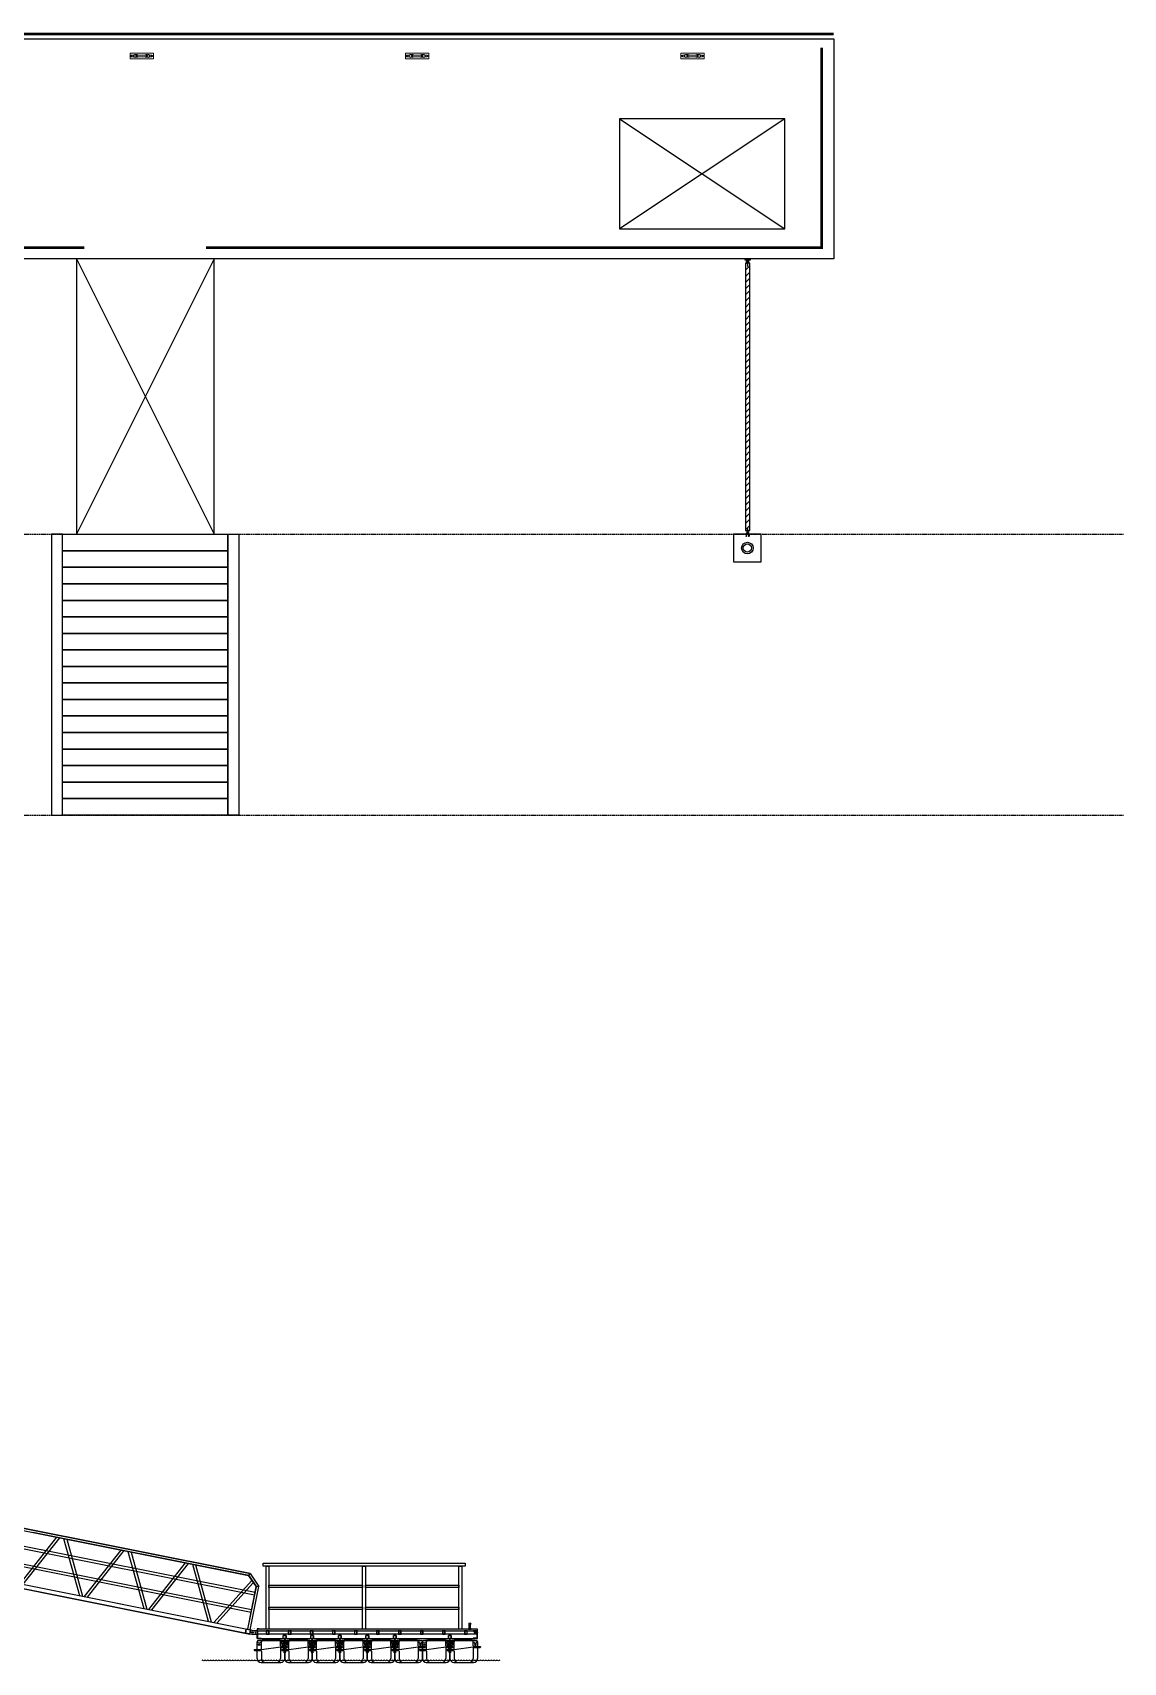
# Model space of a CAD drawing. Header units: inches. Extents: x -105615 to 68458, y 10345 to 58729.
# Drawn here: x 48655 to 68458, y 29127 to 58729 of the extents above; entities that cross this region are included whole.
import ezdxf

# ---------------------------------------------------------------- set-up
doc = ezdxf.new("R2010")
doc.units = ezdxf.units.IN
doc.header["$LTSCALE"] = 1000
doc.header["$MEASUREMENT"] = 0
for name, pattern in [('BLTA11-LD-L-4001_Plot Plan for Seawater Intake System_20140729$0$key plan$0${ Wide Dash }', [12, 4, -2, 4, -2]), ('DASH', [0.35, 0.25, -0.1]), ('DOTE', [2.4200000000000004, 2, -0.2, 0.02, -0.2])]:
    doc.linetypes.add(name, pattern=pattern)
doc.layers.add('00标注文字', color=2, linetype='Continuous', lineweight=15)
doc.layers.add('伯利恒浮筒', color=5, linetype='Continuous', lineweight=5)
for name, color, linetype in [('DOTE', 1, 'Continuous'), ('PUB_DIM', 3, 'Continuous'), ('W-bridge approach引桥', 4, 'Continuous'), ('W-FLOAT_BOWL浮筒', 5, 'Continuous'), ('W-PLASTIC_RAILINGS塑木栏杆', 6, 'Continuous'), ('W-STEEL_FRAME钢架', 3, 'Continuous'), ('W-STEEL_KEEL钢龙骨', 5, 'Continuous'), ('W-WOOD_FLOOR木地板', 30, 'Continuous'), ('W-WOOD_STUD木龙骨', 25, 'Continuous'), ('变形缝', 4, 'Continuous'), ('塑木板', 32, 'Continuous'), ('尺寸', 6, 'Continuous'), ('短销钉', 253, 'Continuous'), ('粗线', 6, 'Continuous'), ('螺栓', 146, 'Continuous'), ('龙骨', 10, 'Continuous')]:
    doc.layers.add(name, color=color, linetype=linetype)

# ---------------------------------------------------------------- blocks, each defined once
blk = doc.blocks.new('游艇码头系船柱')
at = {"layer": '00标注文字', "color": 2}
for p, q in [((0.04000000000030468, 0.1000000000003638), (0.04500000000030013, 0.1000000000003638)), ((0.04000000000030468, 0.0500000000001819), (0.04500000000007276, 0.0500000000001819)), ((0.04500000000030013, 0.1000000000003638), (0.04500000000007276, 0.0500000000001819)), ((0.04500000000030013, 0.09499999999979991), (0.09566153243781628, 0.09499999999979991)), ((0.04500000000030013, 0.05500000000029104), (0.09566153243792996, 0.05499999999983629)), ((0.1496674653203627, 0.1100000000001273), (0.1900000000002819, 0.1100000000001273)), ((0.1496674653201353, 0.03999999999996362), (0.1900000000002819, 0.03999999999996362)), ((0.429865455100753, 0.09499999999934516), (0.1801345448998291, 0.09499999999979991)), ((0.4298654551008667, 0.05499999999983629), (0.1801345448997154, 0.05499999999983629)), ((0.4603325346802194, 0.1099999999996726), (0.4200000000001864, 0.1100000000001273)), ((0.4603325346803331, 0.03999999999996362), (0.4200000000001864, 0.03999999999996362)), ((0.5650000000001683, 0.09499999999979991), (0.5143384675626521, 0.09499999999979991)), ((0.5650000000003956, 0.05499999999983629), (0.5143384675625384, 0.05499999999983629)), ((0.5700000000002774, 0.09999999999990905), (0.5650000000002819, 0.1000000000003638)), ((0.5650000000002819, 0.1000000000003638), (0.5650000000001683, 0.0500000000001819)), ((0.5700000000002774, 0.04999999999972715), (0.5650000000001683, 0.0500000000001819))]:
    blk.add_line(p, q, dxfattribs=at)
blk.add_lwpolyline([(1.13686837721616e-13, 0.1500000000000909), (0.610000000000241, 0.1499999999996362), (0.610000000000241, -4.547473508864641e-13), (0, 0)], close=True, dxfattribs=at)
for centre in [(0.1303025485891567, 0.07500000000027285), (0.4796974514114254, 0.07500000000027285)]:
    blk.add_circle(centre, 0.04, dxfattribs=at)
at = {"layer": '00标注文字', "color": 8}
for centre in [(0.1303025485891567, 0.07500000000027285), (0.4796974514114254, 0.07500000000027285)]:
    blk.add_circle(centre, 0.035, dxfattribs=at)
at = {"layer": '00标注文字', "color": 2}
for centre, radius, start, end in [((0.04562500000031378, 0.0749999999998181), 0.025625, 102.68038349172, 257.3196165086911), ((0.1514117316669399, 0.07500000000027285), 0.035, 325.1500954213738, 34.84990457941388), ((0.1899999999999409, 0.07500000000027285), 0.035, 34.84990457941388, 89.99999999963524), ((0.1899999999999409, 0.07500000000027285), 0.035, 269.9999999996352, 325.1500954213738), ((0.4200000000005275, 0.0749999999998181), 0.035, 89.99999999963524, 145.1500954213738), ((0.4200000000005275, 0.0749999999998181), 0.035, 214.8499045794139, 269.9999999996352), ((0.4585882683336422, 0.0749999999998181), 0.035, 145.1500954161661, 214.8499045827858), ((0.5643750000002683, 0.0749999999998181), 0.025625, 282.68038349172, 77.31961650869113)]:
    blk.add_arc(centre, radius, start, end, dxfattribs=at)
blk = doc.blocks.new('*U229')
at = {"layer": '00标注文字', "xscale": -693.1336901761795, "yscale": 693.1336901761795, "zscale": 693.1336901761795}
blk.add_blockref('游艇码头系船柱', (211.405775503823, -51.98502676308999), dxfattribs=at)
blk = doc.blocks.new('*U230')
at = {"color": 0, "linetype": 'ByBlock', "lineweight": -2, "transparency": 16777216}
for p in [(0, 0), (5000, 0), (10000, 0), (15000, 0), (20000, 0)]:
    blk.add_blockref('*U229', p, dxfattribs=at)
blk = doc.blocks.new('*U231')
blk.add_lwpolyline([(-1500, 150), (1500, 150), (1500, -150), (-1500, -150)], close=True)
blk = doc.blocks.new('*U232')
at = {"color": 0, "linetype": 'ByBlock', "lineweight": -2, "transparency": 16777216}
for p in [(0, 0), (-1.83697019872103e-14, -300), (-3.673940397442059e-14, -600), (-5.510910596163089e-14, -900), (-7.347880794884119e-14, -1200), (-9.184850993605149e-14, -1500), (-1.102182119232618e-13, -1800), (-1.285879139104721e-13, -2100), (-1.469576158976824e-13, -2400), (-1.653273178848927e-13, -2700), (-1.83697019872103e-13, -3000), (-2.020667218593133e-13, -3300), (-2.204364238465236e-13, -3600), (-2.388061258337339e-13, -3900), (-2.571758278209442e-13, -4200), (-2.755455298081545e-13, -4500), (-2.939152317953648e-13, -4800)]:
    blk.add_blockref('*U231', p, dxfattribs=at)
blk = doc.blocks.new('*U133')
at = {"color": 5}
for p, q in [((2.5, -13.40648610023889), (-2.5, -14.19834003102915)), ((2.5, -13.40648610023889), (-2.5, -14.19834003102915)), ((2.5, -15.40648610023889), (-2.5, -16.19834003102915)), ((2.5, -15.40648610023889), (-2.5, -16.19834003102915)), ((2.5, -17.40648610023889), (-2.5, -18.19834003102915)), ((2.5, -17.40648610023889), (-2.5, -18.19834003102915)), ((2.5, -19.40648610023889), (-2.5, -20.19834003102915)), ((2.5, -19.40648610023889), (-2.5, -20.19834003102915)), ((2.5, -19.40648610023889), (-2.5, -20.19834003102915)), ((2.5, -19.40648610023889), (-2.5, -20.19834003102915)), ((2.5, -21.40648610023889), (-2.5, -22.19834003102915)), ((2.5, -21.40648610023889), (-2.5, -22.19834003102915)), ((2.5, -21.40648610023889), (-2.5, -22.19834003102915)), ((2.5, -21.40648610023889), (-2.5, -22.19834003102915)), ((2.5, -23.40648610023889), (-2.5, -24.19834003102915)), ((2.5, -23.40648610023889), (-2.5, -24.19834003102915)), ((2.5, -25.40648610023889), (-2.5, -26.19834003102915)), ((2.5, -25.40648610023889), (-2.5, -26.19834003102915)), ((2.5, -27.40648610023889), (-2.5, -28.19834003102915)), ((2.5, -27.40648610023889), (-2.5, -28.19834003102915)), ((2.5, -29.40648610023889), (-2.5, -30.19834003102915)), ((2.5, -29.40648610023889), (-2.5, -30.19834003102915)), ((2.5, -29.40648610023889), (-2.5, -30.19834003102915)), ((2.5, -29.40648610023889), (-2.5, -30.19834003102915)), ((2.5, -31.40648610023889), (-2.5, -32.19834003102915)), ((2.5, -31.40648610023889), (-2.5, -32.19834003102915)), ((2.5, -31.40648610023889), (-2.5, -32.19834003102915)), ((2.5, -31.40648610023889), (-2.5, -32.19834003102915)), ((2.5, -33.40648610023889), (-2.5, -34.19834003102915)), ((2.5, -33.40648610023889), (-2.5, -34.19834003102915)), ((2.5, -35.40648610023889), (-2.5, -36.19834003102915)), ((2.5, -35.40648610023889), (-2.5, -36.19834003102915)), ((2.5, -37.40648610023889), (-2.5, -38.19834003102915)), ((2.5, -37.40648610023889), (-2.5, -38.19834003102915)), ((2.5, -39.40648610023889), (-2.5, -40.19834003102915)), ((2.5, -39.40648610023889), (-2.5, -40.19834003102915)), ((2.5, -39.40648610023889), (-2.5, -40.19834003102915)), ((2.5, -39.40648610023889), (-2.5, -40.19834003102915)), ((2.5, -41.40648610023889), (-2.5, -42.19834003102915)), ((2.5, -41.40648610023889), (-2.5, -42.19834003102915)), ((2.5, -41.40648610023889), (-2.5, -42.19834003102915)), ((2.5, -41.40648610023889), (-2.5, -42.19834003102915)), ((2.5, -43.40648610023889), (-2.5, -44.19834003102915)), ((2.5, -43.40648610023889), (-2.5, -44.19834003102915)), ((2.5, -46.40648610023889), (-2.5, -47.19834003102915)), ((2.5, -46.40648610023889), (-2.5, -47.19834003102915)), ((2.5, -48.40648610023889), (-2.5, -49.19834003102915)), ((2.5, -48.40648610023889), (-2.5, -49.19834003102915)), ((2.5, -48.40648610023889), (-2.5, -49.19834003102915)), ((2.5, -48.40648610023889), (-2.5, -49.19834003102915)), ((2.5, -50.40648610023889), (-2.5, -51.19834003102915)), ((2.5, -50.40648610023889), (-2.5, -51.19834003102915)), ((2.5, -50.40648610023889), (-2.5, -51.19834003102915)), ((2.5, -50.40648610023889), (-2.5, -51.19834003102915)), ((2.5, -52.40648610023889), (-2.5, -53.19834003102915)), ((2.5, -52.40648610023889), (-2.5, -53.19834003102915)), ((2.5, -52.40648610023889), (-2.5, -53.19834003102915)), ((2.034598002312919, -54.48574299951197), (-1.881237393563595, -55.10589692962246)), ((-1.850000000000023, -52.51903875408425), (-1.850000000000023, -1)), ((-1.850000000000023, -1), (1.849999999999966, -1)), ((0, -60), (-1.850000000000023, -52.51903875408425)), ((1.519849432661658, -56.56726413516137), (-1.405288701777636, -57.03052056113341)), ((1.005100863010398, -58.64878527081078), (-0.9293400099916198, -58.95514419264435)), ((1.849999999999966, -52.51903875408463), (0, -60)), ((1.849999999999966, -1), (1.849999999999966, -52.51903875408463))]:
    blk.add_line(p, q, dxfattribs=at)
blk.add_lwpolyline([(-3.25, 0), (-2.25, -1), (2.25, -1), (3.25, 0)], close=True, dxfattribs=at)
blk = doc.blocks.new('A$C0837b8cf')
at = {"layer": 'W-STEEL_FRAME钢架'}
blk.add_lwpolyline([(-17.10148981257225, 0), (-17.10148981257225, 140), (58, 140), (58, 137.4599999999773, -0.414213562373095), (53.75, 133.2099999999773), (-3.021413591050077, 130.2874422636814, 0.3241010072790881), (-8.342101150366943, 121.6726057220512), (-8.342101150366943, 18.32739427796332, 0.290227759964386), (-2.124744849512354, 9.704706267555594), (53.75, 6.790000000037253, -0.414213562373095), (58, 2.540000000037253), (58, 0)], format="xyb", close=True, dxfattribs=at)
blk = doc.blocks.new('*U233')
at = {"layer": '龙骨'}
for points in [[(-25, -30), (25, -30), (25, 30), (-25, 30)], [(-20, -25), (20, -25), (20, 25), (-20, 25)]]:
    blk.add_lwpolyline(points, close=True, dxfattribs=at)
blk = doc.blocks.new('*U234')
at = {"layer": '变形缝', "color": 0, "linetype": 'ByBlock', "lineweight": -2, "transparency": 16777216}
for p in [(0, 0), (400, 0), (800, 0), (1200, 0), (1600, 0), (2000, 0), (2400, 0), (2800, 0), (3200, 0), (3600, 0)]:
    blk.add_blockref('*U233', p, dxfattribs=at)
blk = doc.blocks.new('blhft')
at = {"layer": 'W-FLOAT_BOWL浮筒'}
for p, q in [((-250, 234.5), (-250, 375)), ((-230, 395), (230, 395)), ((-208.5, 397), (208.1999999999534, 397)), ((-208.5, 397), (-208.5, 395)), ((-174.2640687120147, 244.5), (-174.2640687120147, 375)), ((174.2640687118983, 298.5), (174.2640687118983, 375)), ((208.1999999999534, 397), (208.1999999999534, 395)), ((250, 375), (250, 288.5)), ((-302.0369826901006, 225.5), (-174.2640687120147, 225.5)), ((-298.0369826901006, 234.5), (-184.2640687120147, 234.5)), ((-298.0369826901006, 216.5), (-184.2640687120147, 216.5)), ((-250, 70), (-250, 216.5)), ((-180, 0), (180, 0)), ((174.2640687118983, 279.5), (-174.2640687120147, 225.5)), ((-174.2640687120147, 206.5), (-174.2640687120147, 70)), ((174.2640687118983, 279.5), (302.0747355405474, 279.5)), ((174.2640687118983, 260.5), (174.2640687118983, 70)), ((184.2640687118983, 288.5), (298.0747355405474, 288.5)), ((184.2640687118983, 270.5), (298.0747355405474, 270.5)), ((250, 270.5), (250, 70))]:
    blk.add_line(p, q, dxfattribs=at)
at = {"layer": 'W-FLOAT_BOWL浮筒', "ltscale": 0.5}
for p, q in [((-302.0369826901006, 230.5), (-302.0369826901006, 220.5)), ((302.0747355405474, 284.5), (302.0747355405474, 274.5))]:
    blk.add_line(p, q, dxfattribs=at)
at = {"layer": 'W-FLOAT_BOWL浮筒'}
for centre, radius, start, end in [((-230, 375), 20, 90, 180), ((-0.1500000000232831, -1768.484999999986), 2175.485005171261, 84.50425978993003, 95.49574021006995), ((-154.2640687120147, 375), 20, 90, 180), ((154.2640687118983, 375), 20, 0, 90), ((184.2640687118983, 298.5), 10, 180, 270), ((230, 375), 20, 0, 90), ((-298.0369826901006, 220.5), 4, 180, 270), ((-180, 70), 70, 180, 270), ((-184.2640687120147, 244.5), 10, 270, 0), ((-184.2640687120147, 206.5), 10, 0, 90), ((-104.2640687120147, 70), 70, 180, 270), ((104.2640687118983, 70), 70, 270, 0), ((184.2640687118983, 260.5), 10, 90, 180), ((180, 70), 70, 270, 0), ((298.0747355405474, 274.5), 4, 270, 0)]:
    blk.add_arc(centre, radius, start, end, dxfattribs=at)
at = {"layer": 'W-FLOAT_BOWL浮筒', "ltscale": 0.5}
for centre, start, end in [((-298.0369826901006, 230.5), 90, 180), ((298.0747355405474, 284.5), 0, 90)]:
    blk.add_arc(centre, 4, start, end, dxfattribs=at)
at = {"layer": 'W-FLOAT_BOWL浮筒', "extrusion": (0, 0, -1)}
blk.add_ellipse((-212.1320343554253, 375.0000000000146), major_axis=(-30.37504769582881, 1.159501235391824e-12), ratio=0.9218092521331712, start_param=3.141592653589793, end_param=6.283185307179586, dxfattribs=at)
at = {"layer": 'W-FLOAT_BOWL浮筒'}
blk.add_ellipse((-212.1320343560074, 320.5), major_axis=(-16, 2.98329317162055e-15), ratio=0.75, dxfattribs=at)
blk.add_ellipse((211.8917544153519, 375.3981443897064), major_axis=(30.37499413499397, 0.05704229095236234), ratio=0.9218092521331709, start_param=3.141592653589793, end_param=6.283185307179586, dxfattribs=at)
at = {"layer": 'W-FLOAT_BOWL浮筒', "extrusion": (0, 0, -1)}
blk.add_ellipse((212.1320343558909, 320.5), major_axis=(16, -1.192181603916775e-14), ratio=0.75, dxfattribs=at)
blk = doc.blocks.new('dxd')
at = {"layer": '短销钉', "lineweight": 13}
for p, q in [((-85.69118730124319, 227.0684448128377), (-55.80881269875681, 200.1630985649754)), ((-79, 244.5), (79, 244.5)), ((-77.5, 244.5), (-77.5, 246.5)), ((-77.5, 246.5), (77.5, 246.5)), ((-52.5, 180.0623058987476), (-52.5, 192.7315433778131)), ((-48.79320391049259, 152.8661777056332), (-27.70679608950741, 135.7907413347566)), ((-42.50769273223705, 197.1839259753106), (42.49230726776295, 197.1839259753106)), ((-29, 38.87411967464868), (-29, 45)), ((-26, 48), (-24, 48)), ((-24, 30), (-24, 128.0192817201823)), ((-24, 30), (24, 30)), ((-24, 30), (-18.40194193241769, 2.009709662153909)), ((-19.20000000001164, 132.789037047165), (19.20000000001164, 132.789037047165)), ((-15.95049024320906, 0), (15.95049024320906, 0)), ((-6, 39), (-6, 44.32455532033782)), ((6, 39), (6, 44.32455532033782)), ((24, 30), (18.40194193244679, 2.009709662153909)), ((24, 30), (24, 128.0192817201823)), ((26, 48), (24, 48)), ((48.79320391049259, 152.8661777056332), (27.70679608950741, 135.7907413347566)), ((29, 38.87411967464868), (29, 45)), ((52.5, 180.0623058987476), (52.5, 192.7315433778131)), ((85.69118730124319, 227.0684448128377), (55.80881269875681, 200.1630985649754)), ((77.5, 244.5), (77.5, 246.5))]:
    blk.add_line(p, q, dxfattribs=at)
at = {"layer": '短销钉', "lineweight": 13, "ltscale": 0.1}
for p, q in [((-18.40194193241769, 2.009709662153909), (-18, 0)), ((-18, 0), (-15.95049024320906, 0)), ((15.95049024320906, 0), (18, 0)), ((18.40194193244679, 2.009709662153909), (18, 0))]:
    blk.add_line(p, q, dxfattribs=at)
at = {"layer": '短销钉', "lineweight": 13}
for centre, radius, start, end in [((-79, 234.5), 10, 90, 228.0009156405508), ((0, -1254.06249999845), 1502.56249999845, 87.04345468654192, 92.95654531345808), ((-43.5, 170), 13.49999999999955, 126.5657369318358, 231.0000000002546), ((-62.5, 192.7315433778131), 10, 0, 48.00091564055078), ((-42.5, 160.6376373202074), 10, 184.1478824734012, 231.0000000002546), ((-34.48837609545444, 185.5997806980449), 31.42076009486325, 236.1380561512875, 303.5569220443629), ((-34.52363483404042, 154.4883161433463), 31.37204003537892, 56.41657969937791, 122.8530887181568), ((-26, 45), 3, 90, 180), ((-34, 128.0192817201823), 10, 0, 51.00000000025459), ((-15.95049024320906, 2.5), 2.5, 191.3099324743677, 270), ((-25.49996233111597, 170), 13.49999999999955, 308.3696395362614, 51.90106289520276), ((-3, 44.32455532033782), 3, 115.3769335256795, 180), ((0, 38), 10, 64.62306647432047, 115.3769335256795), ((3, 44.32455532033782), 3, 0, 64.62306647432047), ((25.49996233111597, 170), 13.49999999999955, 128.0989371047973, 231.6303604637386), ((15.95049024320906, 2.5), 2.5, 270, 348.6900675256323), ((34.4883880604757, 185.5952856474905), 31.41702091548712, 236.4385283679592, 303.8664934392513), ((34.51582523426623, 154.5183921643038), 31.34266601666032, 57.12871926062825, 123.6019393643737), ((34, 128.0192817201823), 10, 128.9999999997454, 180), ((26, 45), 3, 0, 90), ((42.5, 160.6376373202074), 10, 308.9999999997454, 355.8521175265988), ((43.5, 170), 13.49999999999955, 308.9999999997454, 53.43426306816423), ((62.5, 192.7315433778131), 10, 131.9990843594492, 180), ((79, 234.5), 10, 311.9990843594492, 90)]:
    blk.add_arc(centre, radius, start, end, dxfattribs=at)
for centre, major_axis, ratio, start_param, end_param in [((-23, 38.87411967464868), (1.677748740859258e-13, -9), 0.6666666666666728, 4.71238898038469, 6.115737227959887), ((0, 39), (1.732856390789222e-13, 9), 0.6666666666666603, 1.570796326794897, 4.71238898038469)]:
    blk.add_ellipse(centre, major_axis=major_axis, ratio=ratio, start_param=start_param, end_param=end_param, dxfattribs=at)
at = {"layer": '短销钉', "lineweight": 13, "extrusion": (0, 0, -1)}
blk.add_ellipse((23, 38.87411967464868), major_axis=(-1.73285639078919e-13, -9), ratio=0.6666666666666728, start_param=4.71238898038469, end_param=6.115737227959805, dxfattribs=at)
blk = doc.blocks.new('短销固定件正视面')
at = {"layer": '塑木板', "color": 156}
blk.add_lwpolyline([(2149439.269028792, 351498.7318098359), (2149442.269028792, 351498.7318098359), (2149489.269028792, 351498.7318098359), (2149489.269028792, 351451.7318098359), (2149489.269028792, 351448.7318098359), (2149439.269028792, 351448.7318098359)], close=True, dxfattribs=at)
at = {"layer": '塑木板', "color": 5}
blk.add_lwpolyline([(2149489.269028792, 351448.7318098359), (2149489.269028792, 351498.7318098359), (2149439.269028792, 351498.7318098359)], dxfattribs=at)
at = {"layer": '螺栓', "color": 156}
blk.add_lwpolyline([(2149458.269028792, 351448.7318098359), (2149458.269028792, 351181.7318113856), (2149470.269028792, 351181.7318113856), (2149470.269028792, 351448.7318098359)], dxfattribs=at)
for points in [[(2149453.769028792, 351196.7318113856), (2149474.769028792, 351196.7318113856), (2149474.769028792, 351186.7318113856), (2149453.769028792, 351186.7318113856)], [(2149455.269028792, 351198.7318113856), (2149473.269028792, 351198.7318113856), (2149473.269028792, 351196.7318113856), (2149455.269028792, 351196.7318113856)], [(2149458.769028792, 351196.7318113856), (2149469.769028792, 351196.7318113856), (2149469.769028792, 351186.7318113856), (2149458.769028792, 351186.7318113856)]]:
    blk.add_lwpolyline(points, close=True, dxfattribs=at)
blk = doc.blocks.new('A$C47c33f2f')
at = {"color": 4}
for p, q in [((0, 0), (46, 0)), ((43.5, 2.5), (2.5, 2.5)), ((2.5, 2.5), (2.5, 2.5)), ((4.5, 18), (4.5, 4.5)), ((4.5, 18), (41.5, 18)), ((4.5, 4.5), (41.5, 4.5)), ((12.5, 26), (12.5, 88.00027785799466)), ((12.5, 26), (31.5, 26)), ((33.5, 25.61249499605037), (33.5, 88.00027785799466)), ((41.5, 16), (41.5, 4.5))]:
    blk.add_line(p, q, dxfattribs=at)
blk.add_circle((23, 104), 15, dxfattribs=at)
for centre, radius, start, end in [((2.5, 0), 2.5, 90, 180), ((2.5, 4.5), 2, 270, 0), ((12.5, 18), 8, 90, 180), ((-4.78418535599485, 87.55294662015513), 17.28997306651021, 1.482538591795955, 29.93066148833372), ((31.5, 16), 10, 0, 90), ((50.78418535506353, 87.55294662015513), 17.28997306651021, 150.0693385116663, 178.517461408204), ((43.5, 4.5), 2, 180, 270), ((43.5, 0), 2.5, 0, 90)]:
    blk.add_arc(centre, radius, start, end, dxfattribs=at)
at = {"layer": '尺寸'}
for p, q in [((0, 0), (0, 0)), ((0.5, 0), (0.5, 0)), ((43.5, 2.5), (43.5, 2.5)), ((45.5, 0), (45.5, 0))]:
    blk.add_line(p, q, dxfattribs=at)
blk = doc.blocks.new('连接')
at = {"layer": 'W-STEEL_KEEL钢龙骨'}
blk.add_lwpolyline([(503898.8147591269, 498604.4541098984), (503898.8147591269, 498534.4541098984), (503958.8147591269, 498534.4541098984), (503958.8147591269, 498604.4541098984)], dxfattribs=at)
blk.add_circle((503928.8147591269, 498604.4541098984), 5, dxfattribs=at)
blk.add_arc((503928.8147591269, 498604.4541098984), 30, 0, 180, dxfattribs=at)
blk = doc.blocks.new('ansjdhasd')
at = {"color": 4}
for p, q in [((84861.4125594965, 32813.69010917901), (85061.4125594965, 33013.69010917901)), ((84906.4125594965, 32795.05049887242), (85080.0521698031, 32968.69010917878)), ((85061.4125594965, 33013.69010917901), (89641.41255949627, 33013.69010917925)), ((89641.4125594965, 33013.69010917901), (85061.4125594965, 33013.69010917878)), ((85080.05216980333, 32968.69010917901), (85061.4125594965, 33013.69010917925)), ((89622.77294918991, 32968.69010917948), (85080.0521698031, 32968.69010917855)), ((89622.77294918968, 32968.69010917925), (89641.4125594965, 33013.69010917925)), ((89622.77294918968, 32968.69010917925), (89796.4125594965, 32795.05049887242)), ((89641.4125594965, 33013.69010917925), (89841.4125594965, 32813.69010917925)), ((84861.4125594965, 32013.69010917925), (84861.4125594965, 32813.69010917901)), ((84906.4125594965, 32795.05049887219), (84861.4125594965, 32813.69010917901)), ((84906.4125594965, 32013.69010917925), (84906.4125594965, 32795.05049887265)), ((89841.4125594965, 32813.69010917925), (89796.4125594965, 32795.05049887242)), ((89796.4125594965, 32013.69010917925), (89796.4125594965, 32795.05049887242)), ((89841.4125594965, 32013.69010917925), (89841.4125594965, 32813.69010917925))]:
    blk.add_line(p, q, dxfattribs=at)
at = {"color": 8, "linetype": 'BLTA11-LD-L-4001_Plot Plan for Seawater Intake System_20140729$0$key plan$0${ Wide Dash }'}
for p, q in [((84902.4125594965, 32796.70735312196), (85078.39531555356, 32972.69010917855)), ((89624.42980343921, 32972.69010917948), (85078.39531555402, 32972.69010917855)), ((89624.42184904127, 32972.67090556387), (89800.39335588113, 32796.69939872402)), ((84902.4125594965, 32013.69010917925), (84902.4125594965, 32796.70735312149)), ((89800.4125594965, 32013.69010917925), (89800.4125594965, 32796.70735312196))]:
    blk.add_line(p, q, dxfattribs=at)
at = {"color": 0}
for p, q in [((85474.32864200001, 32013.69010917925), (84971.60992482866, 32860.24786420435)), ((85532.48026162761, 32013.69010917948), (85008.09518606149, 32896.73312543717)), ((86066.84991828285, 32972.69010917855), (85579.94383205267, 32013.69010917925)), ((86122.92536652045, 32972.69010917855), (85636.01928029026, 32013.69010917925)), ((86197.51450603575, 32972.69010917855), (86684.4205922657, 32013.69010917925)), ((86253.58995427357, 32972.69010917855), (86740.49604050329, 32013.69010917925)), ((87258.31166709497, 32972.69010917855), (86771.40558086455, 32013.69010917925)), ((87314.3871153328, 32972.69010917855), (86827.48102910238, 32013.69010917925)), ((87388.9762548481, 32972.69010917855), (87875.88234107828, 32013.69010917925)), ((87445.05170308569, 32972.69010917855), (87931.95778931587, 32013.69010917925)), ((88449.77341590732, 32972.69010917855), (87962.86732967736, 32013.69010917925)), ((88505.84886414491, 32972.69010917855), (88018.94277791472, 32013.69010917925)), ((88580.43800366021, 32972.69010917855), (89067.34408989016, 32013.69010917925)), ((88636.51345189803, 32972.69010917855), (89123.41953812775, 32013.69010917925)), ((89170.34485736515, 32013.69010917948), (89694.72993293151, 32896.73312543717)), ((89228.49647699346, 32013.69010917925), (89731.21519416434, 32860.24786420435)), ((84907.23406027656, 32697.70135901368), (89796.4125594965, 32697.70135901368)), ((84907.23406027656, 32647.70135901368), (89796.4125594965, 32647.70135901368)), ((84906.4125594965, 32377.69010917901), (89796.4125594965, 32377.69010917901)), ((84906.4125594965, 32327.69010917901), (89796.4125594965, 32327.69010917901))]:
    blk.add_line(p, q, dxfattribs=at)
at = {"color": 3}
for p, q in [((84851.4125594965, 32013.69010917925), (89851.4125594965, 32013.69010917925)), ((84851.4125594965, 31933.69010917925), (84851.4125594965, 32013.69010917925)), ((89851.4125594965, 31933.69010917925), (89851.4125594965, 32013.69010917925)), ((89851.4125594965, 31933.69010917925), (89851.4125594965, 31984.69010917925)), ((84851.4125594965, 31933.69010917925), (89851.4125594965, 31933.69010917925))]:
    blk.add_line(p, q, dxfattribs=at)
at = {"color": 1}
blk.add_line((84851.4125594965, 32013.69010917925), (84851.4125594965, 32013.69010917925), dxfattribs=at)
at = {"color": 3, "lineweight": 5}
for p, q in [((84851.4125594965, 31933.69010917925), (84851.4125594965, 32013.69010917925)), ((84931.4125594965, 31933.69010917925), (84931.4125594965, 32013.69010917925)), ((89771.4125594965, 31933.69010917925), (89771.4125594965, 32013.69010917925)), ((89851.4125594965, 31933.69010917925), (89851.4125594965, 32013.69010917925)), ((89851.4125594965, 31953.69010917925), (89851.4125594965, 32013.69010917925))]:
    blk.add_line(p, q, dxfattribs=at)
blk.add_line((89841.41255936006, 31933.69010917925), (89781.41255936006, 31933.69010917925))
at = {"color": 3}
for points in [[(84851.4125594965, 32013.69010917925), (89851.4125594965, 32013.69010917925), (89851.4125594965, 31933.69010917925), (84851.4125594965, 31933.69010917925)], [(84851.4125594965, 32013.69010917925), (84931.4125594965, 32013.69010917925), (84931.4125594965, 31933.69010917925), (84851.4125594965, 31933.69010917925)], [(84855.4125594965, 32009.69010917925), (84927.4125594965, 32009.69010917925), (84927.4125594965, 31937.69010917925), (84855.4125594965, 31937.69010917925)], [(89771.4125594965, 32013.69010917925), (89851.4125594965, 32013.69010917925), (89851.4125594965, 31933.69010917925), (89771.4125594965, 31933.69010917925)], [(89775.4125594965, 32009.69010917925), (89847.4125594965, 32009.69010917925), (89847.4125594965, 31937.69010917925), (89775.4125594965, 31937.69010917925)]]:
    blk.add_lwpolyline(points, close=True, dxfattribs=at)
at = {"color": 3, "lineweight": 5}
for points in [[(84851.4125594965, 32013.69010917925), (84931.4125594965, 32013.69010917925), (84931.4125594965, 31933.69010917925), (84851.4125594965, 31933.69010917925)], [(84855.4125594965, 32009.69010917925), (84927.4125594965, 32009.69010917925), (84927.4125594965, 31937.69010917925), (84855.4125594965, 31937.69010917925)], [(89851.4125594965, 32013.69010917925), (89771.4125594965, 32013.69010917925), (89771.4125594965, 31933.69010917925), (89851.4125594965, 31933.69010917925)], [(89847.4125594965, 32009.69010917925), (89775.4125594965, 32009.69010917925), (89775.4125594965, 31937.69010917925), (89847.4125594965, 31937.69010917925)]]:
    blk.add_lwpolyline(points, close=True, dxfattribs=at)
blk = doc.blocks.new('M24_90')
at = {"layer": 'PUB_DIM'}
for p, q in [((-10.66666666666667, 11.33333333333333), (-14, 10)), ((-10.66666666666667, 11.33333333333333), (-7.333333333333333, 10)), ((-10.66666666666667, 11.33333333333333), (10.66666666666667, 11.33333333333333)), ((-7.333333333333333, 10), (0, 11.33333333333333)), ((-7.333333333333333, 10), (-7.333333333333333, 0)), ((0, 11.33333333333333), (7.333333333333333, 10)), ((10.66666666666667, 11.33333333333333), (7.333333333333333, 10)), ((7.333333333333333, 10), (7.333333333333333, 0)), ((10.66666666666667, 11.33333333333333), (14, 10)), ((-10.66666666662788, -73.9999999999994), (-13.99999999996121, -72.66666666666606)), ((-10.66666666662788, -73.9999999999994), (-7.333333333294545, -72.66666666666606)), ((-10.66666666662788, -73.9999999999994), (10.66666666670545, -73.9999999999994)), ((-7.333333333294545, -72.66666666666606), (-7.333333333294545, -57.9999999999994)), ((-7.333333333294545, -72.66666666666606), (3.87884e-11, -73.9999999999994)), ((3.87884e-11, -73.9999999999994), (7.333333333372122, -72.66666666666606)), ((7.333333333372122, -72.66666666666606), (7.333333333372122, -57.9999999999994)), ((10.66666666670545, -73.9999999999994), (7.333333333372122, -72.66666666666606)), ((10.66666666670545, -73.9999999999994), (14.00000000003879, -72.66666666666606))]:
    blk.add_line(p, q, dxfattribs=at)
for points in [[(-14, 10), (14, 10), (14, 0), (-14, 0)], [(-8, 0), (8, 0), (7.999999999999983, -77.33333333333334), (-8.000000000000016, -77.33333333333334)], [(-15.00000000000002, -52.00000000000001), (14.99999999999998, -52.00000000000001), (14.99999999999998, -54.66666666666667), (-15.00000000000002, -54.66666666666667)], [(-13.99999999996121, -72.66666666666606), (14.00000000003879, -72.66666666666606), (14.00000000003879, -57.9999999999994), (-13.99999999996121, -57.9999999999994)]]:
    blk.add_lwpolyline(points, close=True, dxfattribs=at)
blk = doc.blocks.new('ahjshdasda')
at = {"layer": 'PUB_DIM'}
for p, q in [((39726.09333970692, 54600.6139656602), (39726.09515041443, 54590.96352865115)), ((39727.49703963492, 54600.614229036), (39727.49885034244, 54590.96379202696)), ((39729.24828901904, 54600.61455762158), (39729.25009972629, 54590.96412061343)), ((39730.65198894705, 54600.61482099738), (39730.65379965457, 54590.96438398833))]:
    blk.add_line(p, q, dxfattribs=at)
for points in [[(39719.64044144377, 54601.74735705741), (39737.18669086043, 54601.74735705741), (39737.18669086043, 54600.3436571043), (39719.64044144377, 54600.3436571043)], [(39729.03097788757, 54598.85989187572), (39729.0345993029, 54579.55901785674), (39727.71863061986, 54579.55877094244), (39727.71500920483, 54598.85964496052)]]:
    blk.add_lwpolyline(points, close=True, dxfattribs=at)
at = {"layer": 'PUB_DIM', "xscale": 0.08773124708293675, "yscale": 0.08773124708293675, "zscale": 0.08773124708293675, "rotation": 90.01075038123389}
blk.add_blockref('M24_90', (39726.09449197512, 54594.47277847221), dxfattribs=at)
blk = doc.blocks.new('M16膨胀螺栓')
at = {"layer": 'PUB_DIM'}
for p, q in [((-12.125, 12), (-16, 10)), ((-12.125, 12), (-8.25, 10)), ((-12.125, 12), (12.125, 12)), ((-8.25, 10), (0, 12)), ((0, 12), (8.25, 10)), ((12.125, 12), (8.25, 10)), ((12.125, 12), (16, 10)), ((-8.250000000058208, -83.96974490780758), (-11.88020440959372, -102.7836112872455)), ((-11.88020440959372, -102.7836112872455), (-11.88020440959372, -112.0538142319992)), ((-11.88020440959372, -112.0538142319992), (11.88020440959372, -112.0538142319992)), ((-10, -112.0538142319992), (-10, -112.0538142319992)), ((0, -128.2100334081315), (-10, -123.2100334081315)), ((-5, -117.0538142319992), (5, -117.0538142319992)), ((-1.867418325506151, -106.9371962080468), (-3.783025975339115, -112.0538142319992)), ((-0.6899762712419033, -83.96974490780758), (-1.867418325506151, -106.9371962080468)), ((0, -128.2100334081315), (10, -123.2100334081315)), ((0.6899762712419033, -83.96974490780758), (1.867418325506151, -106.9371962080468)), ((1.867418325506151, -106.9371962080468), (3.783025975339115, -112.0538142319992)), ((8.249999999941792, -83.96974490780758), (11.88020440959372, -102.7836112872455)), ((10, -112.0538142319992), (10, -112.0538142319992)), ((11.88020440959372, -102.7836112872455), (11.88020440959372, -112.0538142319992))]:
    blk.add_line(p, q, dxfattribs=at)
for points in [[(-16, 10), (16, 10), (16, 0), (-16, 0)], [(-8.25, 21.93751933705153), (8.25, 21.93751933705153), (8.25, -73.06248066294847), (-8.25, -73.06248066294847)], [(-10, -18.21003340813149), (10, -18.21003340813149), (10, -123.2100334081315), (-10, -123.2100334081315)], [(-8.250000000058208, -78.99577851733102), (8.249999999941792, -78.99577851733102), (8.249999999941792, -83.96974490780758), (-8.250000000058208, -83.96974490780758)]]:
    blk.add_lwpolyline(points, close=True, dxfattribs=at)
for centre, start, end in [((-5, -112.0538142319992), 180, 270), ((5, -112.0538142319992), 270, 0)]:
    blk.add_arc(centre, 5, start, end, dxfattribs=at)
blk = doc.blocks.new('hjashdasda')
at = {"layer": 'DOTE', "linetype": 'DOTE', "ltscale": 0.005}
for p, q in [((37896.38279173523, 49659.28217185102), (37896.38279173523, 49654.59032890014)), ((37908.66516632773, 49659.72828645352), (37908.66516632773, 49654.58786851726))]:
    blk.add_line(p, q, dxfattribs=at)
at = {"layer": 'DOTE', "linetype": 'DOTE', "ltscale": 0.02}
for p, q in [((37906.92367076594, 49665.02314509451), (37896.78291436657, 49665.02314509451)), ((37902.52397903241, 49683.13831065688), (37902.52397903241, 49655.66018440761))]:
    blk.add_line(p, q, dxfattribs=at)
at = {"layer": 'PUB_DIM'}
for p, q in [((37895.59321051277, 49657.15807748586), (37895.59321051277, 49655.75437753275)), ((37897.17237295955, 49657.15807748586), (37897.17237295955, 49655.75437753275)), ((37900.24465437047, 49657.15807748586), (37900.2446543714, 49668.53239497822)), ((37904.80330369249, 49668.53239497822), (37900.2446543714, 49668.53239497822)), ((37901.64835432451, 49657.15807748586), (37901.64835432451, 49668.53239497822)), ((37903.39960373845, 49657.15807748586), (37903.39960373845, 49668.53239497822)), ((37904.80330369249, 49657.15807748586), (37904.80330369249, 49668.53239497822)), ((37907.87558510341, 49657.15807748586), (37907.87558510341, 49655.75437753275)), ((37909.45474755205, 49657.15807748586), (37909.45474755205, 49655.75437753275))]:
    blk.add_line(p, q, dxfattribs=at)
for points in [[(37911.29710374027, 49655.75437753275), (37893.75085432269, 49655.75437753275), (37893.75085432269, 49657.15807748586), (37911.29710374027, 49657.15807748586)], [(37901.86599467788, 49660.63658274058), (37901.86599467881, 49681.69208204001), (37903.18196338508, 49681.69208204001), (37903.18196338508, 49660.63658274058)]]:
    blk.add_lwpolyline(points, close=True, dxfattribs=at)
at = {"layer": 'PUB_DIM', "yscale": 0.08773124708293675, "zscale": 0.08773124708293675}
for name, p, xscale, rotation in [('M16膨胀螺栓', (37896.38279173523, 49657.15807748586), -0.08773124708293675, 359.9999999999325), ('M24_90', (37904.80330369249, 49665.02314509451), 0.08773124708293675, 270)]:
    blk.add_blockref(name, p, dxfattribs=dict(at, xscale=xscale, rotation=rotation))
at = {"layer": 'PUB_DIM', "xscale": 0.08773124708293675, "yscale": 0.08773124708293675, "zscale": 0.08773124708293675}
blk.add_blockref('M16膨胀螺栓', (37908.66516632773, 49657.15807748586), dxfattribs=at)

msp = doc.modelspace()

# ---------------------------------------------------------------- hatches: boundary and pattern name
h = msp.add_hatch()
h.set_pattern_fill('ANSI31', color=3, scale=50)
h.set_pattern_definition([(45, (0, 0), (-56.12660075668221, 56.12660075668221), [])])
h.paths.add_polyline_path([(61676.43148706065, 49687.79895417981), (61596.43148706065, 49687.79895417981), (61596.43148706065, 54542.68430642441), (61676.43148706065, 54542.68430642441)])
at = {"layer": 'W-WOOD_STUD木龙骨'}
h = msp.add_hatch(dxfattribs=at)
h.set_pattern_fill('木纹03', color=256, scale=100)
h.set_pattern_definition([(0, (-1095393.378354315, -413402.33393452), (200, 200), [10, -190]), (90, (-1095313.378354315, -413332.33393452), (-200, 200), [20, -180]), (45, (-1095353.378354315, -413352.33393452), (0, 199.9980819908031), [14.14, -42.42, 14.14, -28.28, 99, -85]), (45, (-1095403.378354315, -413412.33393452), (0, 200.000000003805), [14.142, -28.284, 14.142, -226.2]), (45, (-1095333.378354315, -413392.33393452), (0, 200.000000003805), [14.142, -268.7007124]), (45, (-1095313.378354315, -413402.33393452), (0, 200.000000003805), [14.142, -268.7007124]), (45, (-1095343.378354315, -413382.33393452), (0, 200.000000003805), [14.142, -268.7007124]), (45, (-1095353.378354315, -413372.33393452), (0, 200.000000003805), [28.284, -254.5587124]), (45, (-1095303.378354315, -413222.33393452), (0, 200.000000003805), [28.284, -254.5587124]), (45, (-1095373.378354315, -413362.33393452), (0, 200.000000003805), [56.568, -226.2747124]), (45, (-1095383.378354315, -413352.33393452), (0, 200.000000003805), [56.568, -226.2747124]), (45, (-1095253.378354315, -413292.33393452), (0, 200.000000003805), [56.568, -226.2747124]), (45, (-1095393.378354315, -413332.33393452), (0, 200.000000003805), [42.4264, -240.4163124]), (45, (-1095433.378354315, -413302.33393452), (0, 200.000000003805), [42.4264, -240.4163124]), (45, (-1095413.378354315, -413322.33393452), (0, 200.000000003805), [42.4264, -240.4163124]), (45, (-1095283.378354315, -413262.33393452), (0, 200.000000003805), [70.71068, -212.1320324]), (45, (-1095303.378354315, -413252.33393452), (0, 200.000000003805), [70.71068, -212.1320324]), (45, (-1095283.378354315, -413302.33393452), (0, 200.000000003805), [98.99494920000001, -183.847763]), (26.56505119999999, (-1095373.378354315, -413382.33393452), (200.0000000000188, 8.001289630854558e-08), [22.360678, -424.8529160000001]), (26.56505119999999, (-1095333.378354315, -413322.33393452), (200.0000000000188, 8.001289630854558e-08), [22.360678, -424.8529160000001]), (26.56505119999999, (-1095343.378354315, -413342.33393452), (200.0000000000188, 8.001289630854558e-08), [22.360678, -424.8529160000001]), (26.56505119999999, (-1095383.378354315, -413402.33393452), (200.0000000000188, 8.001289630854558e-08), [44.72135999999999, -402.4922354]), (26.56505119999999, (-1095343.378354315, -413312.33393452), (200.0000000000188, 8.001289630854558e-08), [67.0820392, -380.1315562]), (26.56505119999999, (-1095363.378354315, -413302.33393452), (200.0000000000188, 8.001289630854558e-08), [89.44271900000001, -357.7708764]), (26.56505119999999, (-1095383.378354315, -413292.33393452), (200.0000000000188, 8.001289630854558e-08), [89.44271900000001, -357.7708764]), (26.56505119999999, (-1095413.378354315, -413232.33393452), (200.0000000000188, 8.001289630854558e-08), [89.44271900000001, -357.7708764]), (26.56505119999999, (-1095413.378354315, -413252.33393452), (200.0000000000188, 8.001289630854558e-08), [111.8034, -335.4101954]), (26.56505119999999, (-1095403.378354315, -413272.33393452), (200.0000000000188, 8.001289630854558e-08), [111.8034, -335.4101954]), (63.43494882, (-1095333.378354315, -413352.33393452), (1.019972994953378e-08, 200.0000000000188), [22.36067799999995, -424.8529159999993]), (63.43494882, (-1095363.378354315, -413372.33393452), (1.019972994953378e-08, 200.0000000000188), [22.36067799999995, -424.8529159999993]), (63.43494882, (-1095393.378354315, -413402.33393452), (1.019972994953378e-08, 200.0000000000188), [44.7213599999999, -402.4922353999993]), (63.43494882, (-1095333.378354315, -413372.33393452), (1.019972994953378e-08, 200.0000000000188), [44.7213599999999, -402.4922353999993]), (63.43494882, (-1095413.378354315, -413412.33393452), (1.019972994953378e-08, 200.0000000000188), [67.08203919999981, -380.1315561999993]), (63.43494882, (-1095433.378354315, -413412.33393452), (1.019972994953378e-08, 200.0000000000188), [89.44271899999983, -357.7708763999992]), (63.43494882, (-1095253.378354315, -413402.33393452), (1.019972994953378e-08, 200.0000000000188), [89.44271899999983, -357.7708763999992]), (63.43494882, (-1095323.378354315, -413382.33393452), (1.019972994953378e-08, 200.0000000000188), [89.44271899999983, -357.7708763999992]), (63.43494882, (-1095283.378354315, -413402.33393452), (1.019972994953378e-08, 200.0000000000188), [111.8033999999998, -335.4101953999992]), (63.43494882, (-1095303.378354315, -413392.33393452), (1.019972994953378e-08, 200.0000000000188), [111.8033999999998, -335.4101953999992])])
h.paths.add_polyline_path([(56731.06140975068, 29702.80239816666), (56731.06140975068, 29727.80239816666), (52731.53007652723, 29727.80239816369), (52731.53007652723, 29702.80239816369)])

# ---------------------------------------------------------------- linework, layer by layer
at = {"color": 4, "const_width": 50}
msp.add_lwpolyline([(38198.79517936916, 58703.78554671852), (63195.97686940621, 58703.78554671852)], dxfattribs=at)
for points in [[(38198.79517936916, 58616.69066759992), (63198.79517936916, 58616.69066759992), (63198.79517936916, 54616.69066759992), (52698.79517936916, 54616.69066759992), (52698.79517936916, 54616.69066759992), (48698.79517936916, 54616.69066759992), (48698.79517936916, 54616.69066759992), (38198.79517936916, 54616.69066759992)], [(59310.64354289955, 55165.25948525669), (62310.64354289955, 55165.25948525669), (62310.64354289955, 57165.25948525669), (59310.64354289955, 57165.25948525669)], [(49198.79517936916, 49616.69066759992), (48998.79517936916, 49616.69066759992), (48998.79517936916, 44516.69066759992), (49198.79517936916, 44516.69066759992)], [(52198.79517936916, 49616.69066759992), (52398.79517936916, 49616.69066759992), (52398.79517936916, 44516.69066759992), (52198.79517936916, 44516.69066759992)], [(61881.85233036857, 49616.69066759992), (61381.85233036857, 49616.69066759992), (61381.85233036857, 49116.69066759992), (61881.85233036857, 49116.69066759992)]]:
    msp.add_lwpolyline(points, close=True)
at = {"color": 6, "const_width": 50}
for points in [[(38417.22869695375, 58456.86060818788), (38417.22869695375, 54823.18389292236), (48903.91608448462, 54823.18389292236), (48903.91608448462, 54823.18389292237), (49594.50563094504, 54823.18389292237)], [(62980.36166178457, 58456.86060818788), (62980.36166178457, 54823.18389292236), (52493.6742742537, 54823.18389292236), (52493.6742742537, 54823.18389292236), (51803.08472779328, 54823.18389292236)]]:
    msp.add_lwpolyline(points, dxfattribs=at)
for points in [[(59310.64354289955, 57165.25948525669), (62310.64354289955, 55165.25948525669)], [(62310.64354289955, 57165.25948525669), (59310.64354289955, 55165.25948525669)]]:
    msp.add_lwpolyline(points)
at = {"color": 2}
msp.add_lwpolyline([(49448.79517936916, 49616.69066759992), (51948.79517936916, 49616.69066759992), (51948.79517936916, 54616.69066759992), (49448.79517936916, 54616.69066759992)], close=True, dxfattribs=at)
for points in [[(51948.79517936916, 54616.69066759992), (49448.79517936916, 49616.69066759992)], [(49448.79517936916, 54616.69066759992), (51948.79517936916, 49616.69066759992)]]:
    msp.add_lwpolyline(points, dxfattribs=at)
at = {"color": 3}
msp.add_lwpolyline([(61676.43148706065, 54542.68430642441), (61596.43148706065, 54542.68430642441), (61596.43148706065, 49687.79895417981), (61676.43148706065, 49687.79895417981)], close=True, dxfattribs=at)
at = {"linetype": 'DASH', "ltscale": 0.1}
for points in [[(34037.87205231676, 49616.69066759992), (68458.31042167582, 49616.69066759992)], [(34037.87205231675, 44516.69066759992), (68458.31042167582, 44516.69066759991)]]:
    msp.add_lwpolyline(points, dxfattribs=at)
at = {"const_width": 3.10739200487924}
msp.add_lwpolyline([(52607.77090222285, 29720.74449360176, -0.1879072126992204), (52868.89893561791, 29726.66469838555)], format="xyb", dxfattribs=at)
at = {"color": 4}
for points in [[(53086.77115238011, 29170.2896098123, -0.5205670499999976), (53036.77115238011, 29170.2896098123, -0.52056705), (52986.77115238011, 29170.2896098123, -0.52056705), (52936.77115238011, 29170.2896098123, -0.52056705), (52886.77115238011, 29170.2896098123, -0.52056705), (52836.77115238011, 29170.2896098123, -0.52056705), (52786.77115238011, 29170.2896098123, -0.52056705), (52736.77115238011, 29170.2896098123, -0.52056705), (52686.77115238011, 29170.2896098123, -0.52056705), (52636.77115238011, 29170.2896098123, -0.52056705), (52586.77115238011, 29170.2896098123, -0.52056705), (52536.77115238011, 29170.2896098123, -0.52056705), (52486.77115238011, 29170.2896098123, -0.52056705), (52436.77115238011, 29170.2896098123, -0.52056705), (52386.77115238011, 29170.2896098123, -0.52056705), (52336.77115238011, 29170.2896098123, -0.52056705), (52286.77115238011, 29170.2896098123, -0.52056705), (52236.77115238011, 29170.2896098123, -0.52056705), (52186.77115238011, 29170.2896098123, -0.52056705), (52136.77115238011, 29170.2896098123, -0.52056705), (52086.77115238011, 29170.2896098123, -0.52056705), (52036.77115238011, 29170.2896098123, -0.52056705), (51986.77115238011, 29170.2896098123, -0.52056705), (51936.77115238011, 29170.2896098123, -0.52056705), (51886.77115238011, 29170.2896098123, -0.52056705), (51836.77115238011, 29170.2896098123, -0.52056705), (51786.77115238011, 29170.2896098123, -0.52056705), (51736.77115238011, 29170.2896098123, -0.06469367622760479), (51731.46764306277, 29164.48214339382, -0.06469367622760479)], [(54436.36763883084, 29170.2896098123, -0.5205670499999976), (54386.36763883084, 29170.2896098123, -0.52056705), (54336.36763883084, 29170.2896098123, -0.52056705), (54286.36763883084, 29170.2896098123, -0.52056705), (54236.36763883084, 29170.2896098123, -0.52056705), (54186.36763883084, 29170.2896098123, -0.52056705), (54136.36763883084, 29170.2896098123, -0.52056705), (54086.36763883084, 29170.2896098123, -0.52056705), (54036.36763883084, 29170.2896098123, -0.52056705), (53986.36763883084, 29170.2896098123, -0.52056705), (53936.36763883084, 29170.2896098123, -0.52056705), (53886.36763883084, 29170.2896098123, -0.52056705), (53836.36763883084, 29170.2896098123, -0.52056705), (53786.36763883084, 29170.2896098123, -0.52056705), (53736.36763883084, 29170.2896098123, -0.52056705), (53686.36763883084, 29170.2896098123, -0.52056705), (53636.36763883084, 29170.2896098123, -0.52056705), (53586.36763883084, 29170.2896098123, -0.52056705), (53536.36763883084, 29170.2896098123, -0.52056705), (53486.36763883084, 29170.2896098123, -0.52056705), (53436.36763883084, 29170.2896098123, -0.52056705), (53386.36763883084, 29170.2896098123, -0.52056705), (53336.36763883084, 29170.2896098123, -0.52056705), (53286.36763883084, 29170.2896098123, -0.52056705), (53236.36763883084, 29170.2896098123, -0.52056705), (53186.36763883084, 29170.2896098123, -0.52056705), (53136.36763883084, 29170.2896098123, -0.52056705), (53086.36763883084, 29170.2896098123, -0.06469367622760479), (53081.0641295135, 29164.48214339382, -0.06469367622760479)], [(55785.96412528156, 29170.2896098123, -0.5205670499999976), (55735.96412528156, 29170.2896098123, -0.52056705), (55685.96412528156, 29170.2896098123, -0.52056705), (55635.96412528156, 29170.2896098123, -0.52056705), (55585.96412528156, 29170.2896098123, -0.52056705), (55535.96412528156, 29170.2896098123, -0.52056705), (55485.96412528156, 29170.2896098123, -0.52056705), (55435.96412528156, 29170.2896098123, -0.52056705), (55385.96412528156, 29170.2896098123, -0.52056705), (55335.96412528156, 29170.2896098123, -0.52056705), (55285.96412528156, 29170.2896098123, -0.52056705), (55235.96412528156, 29170.2896098123, -0.52056705), (55185.96412528156, 29170.2896098123, -0.52056705), (55135.96412528156, 29170.2896098123, -0.52056705), (55085.96412528156, 29170.2896098123, -0.52056705), (55035.96412528156, 29170.2896098123, -0.52056705), (54985.96412528156, 29170.2896098123, -0.52056705), (54935.96412528156, 29170.2896098123, -0.52056705), (54885.96412528156, 29170.2896098123, -0.52056705), (54835.96412528156, 29170.2896098123, -0.52056705), (54785.96412528156, 29170.2896098123, -0.52056705), (54735.96412528156, 29170.2896098123, -0.52056705), (54685.96412528156, 29170.2896098123, -0.52056705), (54635.96412528156, 29170.2896098123, -0.52056705), (54585.96412528156, 29170.2896098123, -0.52056705), (54535.96412528156, 29170.2896098123, -0.52056705), (54485.96412528156, 29170.2896098123, -0.52056705), (54435.96412528156, 29170.2896098123, -0.06469367622760479), (54430.66061596423, 29164.48214339382, -0.06469367622760479)], [(57135.56061173229, 29170.2896098123, -0.5205670499999976), (57085.56061173229, 29170.2896098123, -0.52056705), (57035.56061173229, 29170.2896098123, -0.52056705), (56985.56061173229, 29170.2896098123, -0.52056705), (56935.56061173229, 29170.2896098123, -0.52056705), (56885.56061173229, 29170.2896098123, -0.52056705), (56835.56061173229, 29170.2896098123, -0.52056705), (56785.56061173229, 29170.2896098123, -0.52056705), (56735.56061173229, 29170.2896098123, -0.52056705), (56685.56061173229, 29170.2896098123, -0.52056705), (56635.56061173229, 29170.2896098123, -0.52056705), (56585.56061173229, 29170.2896098123, -0.52056705), (56535.56061173229, 29170.2896098123, -0.52056705), (56485.56061173229, 29170.2896098123, -0.52056705), (56435.56061173229, 29170.2896098123, -0.52056705), (56385.56061173229, 29170.2896098123, -0.52056705), (56335.56061173229, 29170.2896098123, -0.52056705), (56285.56061173229, 29170.2896098123, -0.52056705), (56235.56061173229, 29170.2896098123, -0.52056705), (56185.56061173229, 29170.2896098123, -0.52056705), (56135.56061173229, 29170.2896098123, -0.52056705), (56085.56061173229, 29170.2896098123, -0.52056705), (56035.56061173229, 29170.2896098123, -0.52056705), (55985.56061173229, 29170.2896098123, -0.52056705), (55935.56061173229, 29170.2896098123, -0.52056705), (55885.56061173229, 29170.2896098123, -0.52056705), (55835.56061173229, 29170.2896098123, -0.52056705), (55785.56061173229, 29170.2896098123, -0.06469367622760479), (55780.25710241495, 29164.48214339382, -0.06469367622760479)]]:
    msp.add_lwpolyline(points, format="xyb", dxfattribs=at)
at = {"color": 1}
for radius in [104.4317766910117, 73.69554562330987]:
    msp.add_circle((61631.85233040791, 49366.69066763159), radius, dxfattribs=at)
at = {"layer": 'W-PLASTIC_RAILINGS塑木栏杆'}
for points in [[(52841.18189803146, 30927.80239816607), (56506.83086370482, 30927.80239816607), (56506.83086370482, 30877.80239816607), (52841.18189803146, 30877.80239816607)], [(52895.82073857517, 30877.80239816607), (52945.82073857517, 30877.80239816607), (52945.82073857517, 29727.80239816607), (52895.82073857517, 29727.80239816607)], [(54645.82073857517, 30877.80239816607), (54695.82073857517, 30877.80239816607), (54695.82073857517, 29727.80239816607), (54645.82073857517, 29727.80239816607)], [(56395.82073857517, 30877.80239816607), (56445.82073857517, 30877.80239816607), (56445.82073857517, 29727.80239816607), (56395.82073857517, 29727.80239816607)], [(52945.82073857541, 30527.80239816607), (54645.82073857517, 30527.80239816607), (54645.82073857517, 30487.80239816607), (52945.82073857541, 30487.80239816607)], [(54695.82073857541, 30527.80239816607), (56395.82073857517, 30527.80239816607), (56395.82073857517, 30487.80239816607), (54695.82073857541, 30487.80239816607)], [(52945.82073857541, 30127.80239816607), (54645.82073857517, 30127.80239816607), (54645.82073857517, 30087.80239816607), (52945.82073857541, 30087.80239816607)], [(54695.82073857541, 30127.80239816607), (56395.82073857517, 30127.80239816607), (56395.82073857517, 30087.80239816607), (54695.82073857541, 30087.80239816607)]]:
    msp.add_lwpolyline(points, close=True, dxfattribs=at)
at = {"layer": 'W-STEEL_FRAME钢架'}
msp.add_lwpolyline([(52731.40702937306, 29562.72985044504), (56726.2328615591, 29562.72985042514), (56726.2328615591, 29642.72985042514), (52731.40702937306, 29642.72985044504)], close=True, dxfattribs=at)
at = {"layer": 'W-WOOD_STUD木龙骨'}
msp.add_lwpolyline([(52731.53007652723, 29702.80239816364), (56731.06140975068, 29702.80239816666), (56731.06140975068, 29727.80239816666), (52731.53007652723, 29727.80239816364)], close=True, dxfattribs=at)
at = {"layer": '粗线', "linetype": 'ByBlock', "lineweight": 0, "ltscale": 2}
for points in [[(52597.35687229542, 29641.24340055681), (52655.7566971849, 29629.56801233433)], [(52671.47619701995, 29708.19632175076), (52613.07637213047, 29719.87170997323)]]:
    msp.add_lwpolyline(points, dxfattribs=at)
msp.add_arc((52659.02426308005, 29669.80024395725), 40.36470548345314, 265.3567649508726, 72.03200530621275, dxfattribs=at)

# ---------------------------------------------------------------- block references
for name, p in [('*U230', (40635.30828340477, 58303.8826962532)), ('*U232', (50698.79517936916, 49466.69066759992))]:
    msp.add_blockref(name, p)
for name, p, xscale, yscale, zscale in [('ahjshdasda', (282866.619227674, -249442.4220472043), -5.568559892244242, 5.568559892244242, 5.568559892244242), ('hjashdasda', (209178.0613223006, -143678.9214983594), -3.892708075587689, 3.892708075587689, 3.892708075587689)]:
    msp.add_blockref(name, p, dxfattribs=dict(xscale=xscale, yscale=yscale, zscale=zscale))
at = {"rotation": 348.6943851219206}
msp.add_blockref('ansjdhasd', (-41770.88178740985, 15941.88446698456), dxfattribs=at)
at = {"xscale": -1, "rotation": 270}
msp.add_blockref('*U133', (56732.32513497323, 29672.72985042543), dxfattribs=at)
at = {"layer": 'W-bridge approach引桥'}
msp.add_blockref('A$C47c33f2f', (56570.06935666235, 29727.80239816639), dxfattribs=at)
at = {"layer": 'W-STEEL_KEEL钢龙骨', "xscale": 1.035797334959747, "yscale": 1.035797334959747, "zscale": 1.035797334959747, "rotation": 90}
msp.add_blockref('连接', (569112.1890291721, -492298.3230929702), dxfattribs=at)
at = {"layer": 'W-WOOD_FLOOR木地板'}
msp.add_blockref('A$C0837b8cf', (52748.6315663398, 29562.72985044504), dxfattribs=at)
at = {"layer": 'W-WOOD_FLOOR木地板', "xscale": -1}
msp.add_blockref('A$C0837b8cf', (56713.9599199381, 29562.72985042543), dxfattribs=at)
at = {"layer": '伯利恒浮筒'}
for p in [(52981.53286155914, 29127.06067883559), (53481.53286155914, 29127.06067883559), (53981.53286155914, 29127.06067883559), (54481.53286155914, 29127.06067883559), (54981.53286155914, 29127.06067883559), (55481.53286155914, 29127.06067883559), (55981.53286155914, 29127.06067883559), (56481.53286155914, 29127.06067883559)]:
    msp.add_blockref('blhft', p, dxfattribs=at)
at = {"layer": '变形缝'}
msp.add_blockref('*U234', (52921.58386579256, 29672.72985044504), dxfattribs=at)
at = {"layer": '塑木板', "color": 0}
for p in [(-2096232.736167233, -321886.0019593908), (-2095732.736167233, -321886.0019593908), (-2095232.736167233, -321886.0019593908), (-2094732.736167233, -321886.0019593908), (-2094232.736167233, -321886.0019593908), (-2093232.736167233, -321886.0019593908)]:
    msp.add_blockref('短销固定件正视面', p, dxfattribs=at)
at = {"layer": '短销钉'}
for p in [(53231.53286155914, 29312.72985199477), (53731.53286155914, 29312.72985199477), (54231.53286155914, 29312.72985199477), (54731.53286155914, 29312.72985199477), (55231.53286155914, 29312.72985199477), (56231.53286155914, 29312.72985199477)]:
    msp.add_blockref('dxd', p, dxfattribs=at)

doc.saveas('drawing.dxf')
